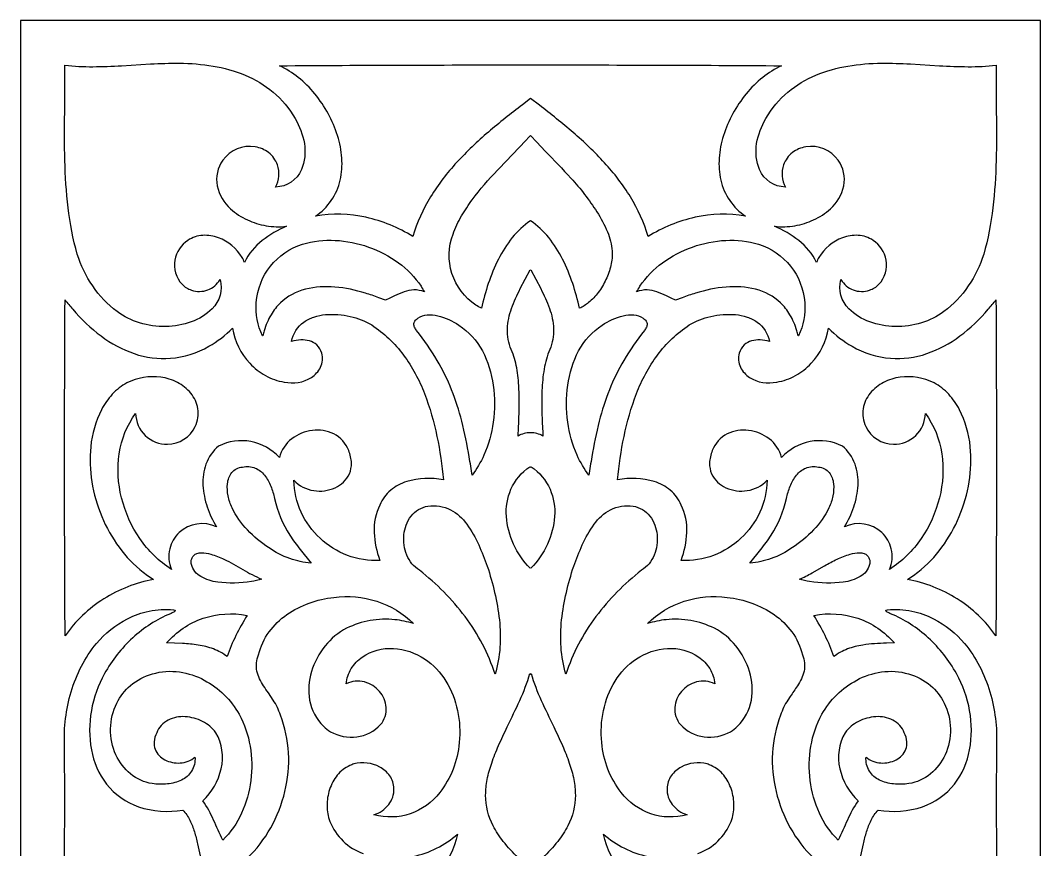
# Model space of a CAD drawing. Extents: x 10.7 to 28.6, y 1.8 to 37.6.
# Drawn here: x 10.74 to 28.63, y 23.03 to 37.56 of the extents above; entities that cross this region are included whole.
import ezdxf

# ---------------------------------------------------------------- set-up
doc = ezdxf.new("R2010")
doc.units = 0
doc.header["$LTSCALE"] = 100
doc.layers.add('LAYER_1', color=1, linetype='CONTINUOUS')

msp = doc.modelspace()

# ---------------------------------------------------------------- linework, layer by layer
at = {"layer": 'LAYER_1', "color": 7}
msp.add_lwpolyline([(10.737172, 19.685039), (10.737172, 1.810754), (19.685039, 1.810754), (28.632907, 1.810754), (28.632907, 19.685039), (28.632907, 37.559325), (19.685039, 37.559325), (10.737172, 37.559325), (10.737172, 19.685039)], close=True, dxfattribs=at)
for points in [[(11.518057, 36.773919, 0.029637), (12.009996, 36.748264, 0.013755), (12.513295, 36.765453), (13.020884, 36.795778, -0.015466), (13.525694, 36.809533, -0.040293), (14.117891, 36.759139, -0.056766), (14.67757, 36.599808, -0.07594), (15.16849, 36.303491, -0.087055), (15.554409, 35.84214, -0.092847), (15.718057, 35.400222, -0.14204), (15.665726, 34.943456, -0.294779), (15.213833, 34.639185, 0.215495), (15.245387, 35.028415, 0.144015), (15.09179, 35.241958, 0.123801), (14.857926, 35.343069, 0.287593), (14.286921, 35.107041, 0.210195), (14.190856, 34.657992, 0.158394), (14.422467, 34.256941, 0.077834), (14.71943, 34.063518, 0.064207), (15.04732, 33.961425, 0.074671), (15.405872, 33.951046, 0.06465), (14.979362, 33.70045, 0.111083), (14.667784, 33.318191, 0.033657), (14.626098, 33.404604, 0.173713), (14.209388, 33.75093, 0.103962), (13.938911, 33.791797, 0.129181), (13.674737, 33.704317, 0.211154), (13.448831, 33.359723, 0.236528), (13.572664, 32.93429, 0.116792), (13.739724, 32.83166, 0.170667), (14.022341, 32.835112, 0.170667), (14.23951, 33.016006, -0.273168), (14.09844, 32.505167, -0.110471), (13.734286, 32.276821, -0.082943), (13.286658, 32.195319, -0.077574), (12.828958, 32.256768, -0.094704), (12.434586, 32.457277, -0.08525), (12.005483, 32.907345, -0.072084), (11.734343, 33.460765, -0.038954), (11.573772, 34.276392, -0.023935), (11.516905, 35.106613, -0.009012), (11.514685, 35.942198, 0.005681), (11.518057, 36.773919)], [(19.685039, 36.778707, -0.001995), (24.090778, 36.764705, 0.062932), (23.75928, 36.559892, 0.051668), (23.467932, 36.271613, 0.096508), (23.069541, 35.540155, 0.058589), (22.994425, 35.144724, 0.073788), (23.023312, 34.761324, 0.19002), (23.456953, 34.126112, 0.101782), (22.571016, 34.108472, 0.085214), (21.749456, 33.771131, 0.065052), (21.438693, 34.465175, 0.048137), (20.983109, 35.065866, 0.030177), (20.43364, 35.5942, 0.014067), (19.84122, 36.071171), (19.685123, 36.191016), (19.541852, 36.081141, 0.013848), (18.945906, 35.602343, 0.030109), (18.392538, 35.071969, 0.048248), (17.93352, 34.468678, 0.065368), (17.620622, 33.771131, 0.085214), (16.799063, 34.108472, 0.101782), (15.913126, 34.126112, 0.19002), (16.346767, 34.761324, 0.073788), (16.375654, 35.144724, 0.058589), (16.300538, 35.540155, 0.096508), (15.902147, 36.271613, 0.051668), (15.610799, 36.559892, 0.062932), (15.279301, 36.764705, -0.001995), (19.685039, 36.778707)], [(27.852022, 36.773919, 0.005681), (27.855394, 35.942198, -0.009012), (27.853174, 35.106613, -0.023935), (27.796306, 34.276392, -0.038954), (27.635736, 33.460765, -0.072084), (27.364596, 32.907345, -0.08525), (26.935493, 32.457277, -0.094704), (26.54112, 32.256768, -0.077574), (26.08342, 32.195319, -0.082943), (25.635793, 32.276821, -0.110471), (25.271639, 32.505167, -0.273168), (25.130569, 33.016006, 0.170667), (25.347738, 32.835112, 0.170667), (25.630355, 32.83166, 0.116792), (25.797415, 32.93429, 0.236528), (25.921247, 33.359723, 0.211154), (25.695342, 33.704317, 0.129181), (25.431167, 33.791797, 0.103962), (25.160691, 33.75093, 0.173713), (24.743981, 33.404604, 0.033657), (24.702295, 33.318191, 0.111083), (24.390717, 33.70045, 0.06465), (23.964207, 33.951046, 0.074671), (24.322759, 33.961425, 0.064207), (24.650649, 34.063518, 0.077834), (24.947611, 34.256941, 0.158394), (25.179222, 34.657992, 0.210195), (25.083157, 35.107041, 0.287593), (24.512152, 35.343069, 0.123801), (24.278289, 35.241958, 0.144015), (24.124692, 35.028415, 0.215495), (24.156245, 34.639185, -0.294779), (23.704353, 34.943456, -0.14204), (23.652021, 35.400222, -0.092847), (23.81567, 35.84214, -0.087055), (24.201589, 36.303491, -0.07594), (24.692508, 36.599808, -0.056766), (25.252187, 36.759139, -0.040293), (25.844385, 36.809533, -0.015466), (26.349194, 36.795778), (26.856783, 36.765453, 0.013755), (27.360082, 36.748264, 0.029637), (27.852022, 36.773919)], [(19.685043, 35.543621), (19.794929, 35.425358), (19.943406, 35.268587, -0.005762), (20.39495, 34.793988, -0.041594), (20.850421, 34.204308, -0.043445), (21.034382, 33.855518, -0.082981), (21.118774, 33.515333, -0.068316), (21.095363, 33.265557, -0.053848), (21.009128, 33.016486, -0.051631), (20.874151, 32.791519, -0.062025), (20.704516, 32.614056, -0.060578), (20.543879, 32.513665, 0.027346), (20.425048, 32.947343, 0.03695), (20.247931, 33.373047, 0.052738), (20.004078, 33.752406, 0.074959), (19.685039, 34.047048, 0.074959), (19.366001, 33.752406, 0.052738), (19.122148, 33.373047, 0.03695), (18.94503, 32.947343, 0.027346), (18.826199, 32.513665, -0.038575), (18.725297, 32.570343, -0.168899), (18.307808, 33.124596, -0.174723), (18.326208, 33.812851, -0.046836), (18.475235, 34.131852, -0.027617), (18.66376, 34.417478, -0.030551), (19.10524, 34.93446, 0.001941), (19.574921, 35.425112), (19.685043, 35.543621)], [(14.991761, 32.032915, -0.05071), (14.985422, 32.031165, -0.136288), (14.874924, 32.612533, -0.309353), (15.687821, 33.637329, -0.087162), (16.258469, 33.704298, -0.072383), (16.843407, 33.587574, -0.073556), (17.36974, 33.311192, -0.090603), (17.76457, 32.899191, -0.019596), (17.822845, 32.800753, 0.109602), (17.640922, 32.835495, 0.075712), (17.468046, 32.801541, 0.029699), (17.301626, 32.73058), (17.220027, 32.691124), (17.139071, 32.654299), (17.022508, 32.699357, 0.015099), (16.790096, 32.778967, 0.053915), (16.255416, 32.88539, 0.083961), (15.736156, 32.847845, 0.128492), (15.299735, 32.610876, 0.069401), (15.133658, 32.400276, 0.061634), (15.013571, 32.119024, 0.019641), (14.991761, 32.032915)], [(24.378318, 32.032915, 0.019641), (24.356508, 32.119024, 0.061634), (24.236421, 32.400276, 0.069401), (24.070343, 32.610876, 0.128492), (23.633922, 32.847845, 0.083961), (23.114663, 32.88539, 0.053915), (22.579983, 32.778967, 0.015099), (22.347571, 32.699357), (22.231008, 32.654299), (22.150051, 32.691124), (22.068453, 32.73058, 0.029699), (21.902033, 32.801541, 0.075712), (21.729157, 32.835495, 0.109602), (21.547234, 32.800753, -0.019596), (21.605509, 32.899191, -0.090603), (22.000339, 33.311192, -0.073556), (22.526671, 33.587574, -0.072383), (23.11161, 33.704298, -0.087162), (23.682257, 33.637329, -0.309353), (24.495155, 32.612533, -0.136288), (24.384657, 32.031165, -0.05071), (24.378318, 32.032915)], [(19.685039, 33.181461), (19.689404, 33.187256), (19.864165, 32.858168, -0.034688), (20.017505, 32.512759, -0.075567), (20.090051, 32.155458, -0.111963), (20.022432, 31.79069, 0.056968), (19.924095, 31.448681, 0.033411), (19.885432, 31.073392, 0.020143), (19.891543, 30.511693), (19.899753, 30.339333), (19.90278, 30.274667, 0.147151), (19.685039, 30.329645, 0.147151), (19.467298, 30.274667), (19.474396, 30.424005, 0.025088), (19.48258, 31.114637, 0.032777), (19.442599, 31.468052, 0.055446), (19.34851, 31.788685, -0.112203), (19.279978, 32.153976, -0.075823), (19.352239, 32.511798, -0.03481), (19.505676, 32.857706), (19.680675, 33.187256), (19.685039, 33.181461)], [(11.519511, 32.662059, 0.008389), (11.655468, 32.497164, 0.056867), (12.154039, 32.02822, 0.077376), (12.733393, 31.719393, 0.102524), (13.37054, 31.637048, 0.108179), (14.042491, 31.847552, 0.073688), (14.457802, 32.166928, 0.148642), (14.763136, 31.549349, 0.077863), (15.036169, 31.334533, 0.089803), (15.364167, 31.221283, 0.202546), (15.84196, 31.303118, 0.138547), (16.001795, 31.478926, 0.173173), (16.025149, 31.729022, 0.116698), (15.934608, 31.871869, 0.120839), (15.807468, 31.943247, 0.082487), (15.656415, 31.958432, 0.048857), (15.494132, 31.932699, -0.191599), (15.710653, 32.272116, -0.075264), (15.886675, 32.360541, -0.056406), (16.089707, 32.402491, -0.080277), (16.522317, 32.370106, -0.078539), (16.899507, 32.221242, -0.089189), (17.457847, 31.692507, -0.065881), (17.825512, 31.019606, -0.043071), (18.044784, 30.268598, -0.026246), (18.157943, 29.505542, 0.127063), (17.513207, 29.476385, 0.095466), (17.232665, 29.325301, 0.124785), (17.043051, 29.065696, 0.129389), (16.941758, 28.583417, 0.079046), (17.043051, 28.095318, -0.107828), (16.473088, 28.181707, -0.09755), (15.99387, 28.482002, -0.096467), (15.661954, 28.940057, -0.105686), (15.533898, 29.499723, 0.168527), (15.883567, 29.317853, 0.145278), (16.256286, 29.367939, 0.185803), (16.508345, 29.613882, 0.107308), (16.544217, 29.79902, 0.093121), (16.496032, 30.019586, 0.188517), (16.233858, 30.312433, 0.147861), (15.85857, 30.372505, 0.134432), (15.498194, 30.225809, 0.168715), (15.280756, 29.898349, 0.162283), (14.780655, 30.176951, 0.166704), (14.214359, 30.097662, 0.129301), (13.992458, 29.782379, 0.101272), (13.939455, 29.41213, 0.069043), (14.014205, 29.030878, 0.054078), (14.175563, 28.682588, 0.307922), (13.523249, 28.581901, 0.147595), (13.35592, 28.297761, 0.15852), (13.38704, 27.938195, -0.102087), (12.833572, 28.476334, -0.089679), (12.511651, 29.192146, -0.0985), (12.470423, 29.96415, -0.12306), (12.759035, 30.670869, 0.199588), (12.926751, 30.28514, 0.199588), (13.318093, 30.130978, 0.286865), (13.8047, 30.442629, 0.15532), (13.851023, 30.754267, 0.129079), (13.725667, 31.024341, 0.104246), (13.490637, 31.214607, 0.085254), (13.20029, 31.305218, 0.154198), (12.606847, 31.205781, 0.084021), (12.34958, 31.006968, 0.066151), (12.159704, 30.736597, 0.094957), (11.970402, 30.087807, 0.065212), (11.990606, 29.470806, 0.058648), (12.162851, 28.867, 0.059929), (12.468306, 28.323966, 0.069212), (12.888137, 27.889281), (12.966934, 27.831166, 0.016002), (13.073765, 27.76119, 0.094102), (12.200194, 27.419727, 0.100467), (11.520481, 26.773839, -0.002718), (11.519511, 32.662059)], [(27.850567, 32.662059, -0.002718), (27.849597, 26.773839, 0.100467), (27.169884, 27.419727, 0.094102), (26.296314, 27.76119, 0.016002), (26.403145, 27.831166), (26.481941, 27.889281, 0.069212), (26.901773, 28.323966, 0.059929), (27.207227, 28.867, 0.058648), (27.379473, 29.470806, 0.065212), (27.399677, 30.087807, 0.094957), (27.210375, 30.736597, 0.066151), (27.020499, 31.006968, 0.084021), (26.763232, 31.205781, 0.154198), (26.169789, 31.305218, 0.085254), (25.879442, 31.214607, 0.104246), (25.644412, 31.024341, 0.129079), (25.519055, 30.754267, 0.15532), (25.565378, 30.442629, 0.286865), (26.051985, 30.130978, 0.199588), (26.443328, 30.28514, 0.199588), (26.611044, 30.670869, -0.12306), (26.899656, 29.96415, -0.0985), (26.858428, 29.192146, -0.089679), (26.536506, 28.476334, -0.102087), (25.983039, 27.938195, 0.15852), (26.014159, 28.297761, 0.147595), (25.846829, 28.581901, 0.307922), (25.194516, 28.682588, 0.054078), (25.355874, 29.030878, 0.069043), (25.430624, 29.41213, 0.101272), (25.377621, 29.782379, 0.129301), (25.15572, 30.097662, 0.166704), (24.589424, 30.176951, 0.162283), (24.089323, 29.898349, 0.168715), (23.871885, 30.225809, 0.134432), (23.511509, 30.372505, 0.147861), (23.136221, 30.312433, 0.188517), (22.874047, 30.019586, 0.093121), (22.825862, 29.79902, 0.107308), (22.861734, 29.613882, 0.185803), (23.113792, 29.367939, 0.145278), (23.486512, 29.317853, 0.168527), (23.836181, 29.499723, -0.105686), (23.708125, 28.940057, -0.096467), (23.376209, 28.482002, -0.09755), (22.896991, 28.181707, -0.107828), (22.327027, 28.095318, 0.079046), (22.428321, 28.583417, 0.129389), (22.327027, 29.065696, 0.124785), (22.137413, 29.325301, 0.095466), (21.856872, 29.476385, 0.127063), (21.212136, 29.505542, -0.026246), (21.325295, 30.268598, -0.043071), (21.544566, 31.019606, -0.065881), (21.912232, 31.692507, -0.089189), (22.470572, 32.221242, -0.078539), (22.847761, 32.370106, -0.080277), (23.280372, 32.402491, -0.056406), (23.483404, 32.360541, -0.075264), (23.659425, 32.272116, -0.191599), (23.875946, 31.932699, 0.048857), (23.713664, 31.958432, 0.082487), (23.56261, 31.943247, 0.120839), (23.435471, 31.871869, 0.116698), (23.34493, 31.729022, 0.173173), (23.368283, 31.478926, 0.138547), (23.528119, 31.303118, 0.202546), (24.005912, 31.221283, 0.089803), (24.33391, 31.334533, 0.077863), (24.606943, 31.549349, 0.148642), (24.912277, 32.166928, 0.073688), (25.327587, 31.847552, 0.108179), (25.999538, 31.637048, 0.102524), (26.636686, 31.719393, 0.077376), (27.21604, 32.02822, 0.056867), (27.71461, 32.497164, 0.008389), (27.850567, 32.662059)], [(17.710908, 32.342201, -0.126965), (17.873866, 32.397782, -0.079923), (18.060061, 32.38213, -0.082444), (18.429662, 32.218206, -0.128039), (18.840369, 31.767035, -0.089096), (19.030836, 31.164298, -0.068283), (19.030414, 30.519099, -0.072516), (18.868456, 29.94054, -0.05238), (18.659378, 29.586043, 0.008185), (18.609969, 29.908795, 0.020597), (18.479957, 30.534782, 0.03299), (18.302057, 31.084478, 0.037942), (18.047453, 31.600321, 0.032262), (17.687333, 32.124747, -0.05617), (17.65224, 32.18015, -0.110741), (17.638882, 32.235146, -0.146141), (17.655643, 32.289306, -0.100918), (17.710908, 32.342201)], [(21.65917, 32.342201, -0.100918), (21.714436, 32.289306, -0.146141), (21.731197, 32.235146, -0.110741), (21.717839, 32.18015, -0.05617), (21.682746, 32.124747, 0.032262), (21.322626, 31.600321, 0.037942), (21.068022, 31.084478, 0.03299), (20.890121, 30.534782, 0.020597), (20.76011, 29.908795, 0.008185), (20.710701, 29.586043, -0.05238), (20.501623, 29.94054, -0.072516), (20.339665, 30.519099, -0.068283), (20.339243, 31.164298, -0.089096), (20.529709, 31.767035, -0.128039), (20.940417, 32.218206, -0.082444), (21.310018, 32.38213, -0.079923), (21.496213, 32.397782, -0.126965), (21.65917, 32.342201)], [(14.632868, 29.729588, -0.152853), (14.856831, 29.714244, -0.12798), (15.019119, 29.588271, -0.072202), (15.128789, 29.395407, -0.041722), (15.1949, 29.179391, 0.091598), (15.462912, 28.535861, 0.023642), (15.643068, 28.286943), (15.83505, 28.046339, -0.063007), (15.464555, 28.125634, -0.061936), (15.089435, 28.318527, -0.055941), (14.720322, 28.628815, -0.079965), (14.449831, 29.015634, -0.05996), (14.380511, 29.224973, -0.076346), (14.370576, 29.43812, -0.141649), (14.443179, 29.632913, -0.209043), (14.632868, 29.729588)], [(19.685039, 29.728872), (19.699103, 29.735892, -0.138121), (20.027268, 29.341956, -0.11975), (20.10761, 28.865231, -0.092854), (19.981637, 28.379141, -0.085753), (19.690859, 27.957108), (19.685039, 27.961684), (19.67922, 27.957108, -0.085753), (19.388442, 28.379141, -0.092854), (19.262469, 28.865231, -0.11975), (19.342811, 29.341956, -0.138121), (19.670976, 29.735892), (19.685039, 29.728872)], [(24.737211, 29.729588, -0.209043), (24.9269, 29.632913, -0.141649), (24.999502, 29.43812, -0.076346), (24.989568, 29.224973, -0.05996), (24.920248, 29.015634, -0.079965), (24.649757, 28.628815, -0.055941), (24.280644, 28.318527, -0.061936), (23.905524, 28.125634, -0.063007), (23.535029, 28.046339), (23.72701, 28.286943, 0.023642), (23.907167, 28.535861, 0.091598), (24.175179, 29.179391, -0.041722), (24.24129, 29.395407, -0.072202), (24.35096, 29.588271, -0.12798), (24.513247, 29.714244, -0.152853), (24.737211, 29.729588)], [(17.885403, 29.045813, -0.159035), (18.280922, 28.983619, -0.112881), (18.569056, 28.727931, -0.053454), (18.775901, 28.368222, -0.017176), (18.927553, 27.993964, -0.019166), (19.056117, 27.529825, -0.030649), (19.138444, 27.053411, -0.043715), (19.149393, 26.573723, -0.05667), (19.063823, 26.099764, 0.084491), (18.538262, 27.108634, 0.064673), (17.738464, 27.922192, -0.165706), (17.514965, 28.187708, -0.122751), (17.465682, 28.543106, -0.138476), (17.589525, 28.868952, -0.19389), (17.885403, 29.045813)], [(21.484676, 29.045813, -0.19389), (21.780553, 28.868952, -0.138476), (21.904397, 28.543106, -0.122751), (21.855114, 28.187708, -0.165706), (21.631614, 27.922192, 0.064673), (20.831816, 27.108634, 0.084491), (20.306256, 26.099764, -0.05667), (20.220685, 26.573723, -0.043715), (20.231635, 27.053411, -0.030649), (20.313962, 27.529825, -0.019166), (20.442526, 27.993964, -0.017176), (20.594178, 28.368222, -0.053454), (20.801022, 28.727931, -0.112881), (21.089156, 28.983619, -0.159035), (21.484676, 29.045813)], [(14.789359, 27.724821, -0.077873), (14.19748, 27.713793, -0.09509), (13.904468, 27.810323, -0.200523), (13.736569, 28.021851, -0.125238), (13.735252, 28.098196, -0.114014), (13.77734, 28.179155, -0.140936), (13.833848, 28.216962, -0.079074), (13.910036, 28.228838, -0.068695), (14.079976, 28.203096, -0.043033), (14.308432, 28.115886, -0.017122), (14.63711, 27.936493, 0.027774), (14.967481, 27.76507, -0.018502), (14.789359, 27.724821)], [(24.58072, 27.724821, -0.018502), (24.402598, 27.76507, 0.026338), (24.624061, 27.874785), (24.841689, 27.999087, -0.018992), (25.061647, 28.115886, -0.043033), (25.290102, 28.203096, -0.068695), (25.460043, 28.228838, -0.079074), (25.536231, 28.216962, -0.140936), (25.592739, 28.179155, -0.114014), (25.634827, 28.098196, -0.125238), (25.63351, 28.021851, -0.200523), (25.465611, 27.810323, -0.09509), (25.172599, 27.713793, -0.077873), (24.58072, 27.724821)], [(14.365662, 26.40819, 0.072904), (14.123159, 26.542247, 0.050916), (13.856832, 26.611746, 0.027868), (13.578685, 26.639236), (13.438929, 26.644275), (13.30072, 26.647268, -0.130044), (13.940998, 27.079989, -0.130044), (14.712155, 27.130214), (14.713369, 27.130275, 0.018889), (14.518238, 26.779234, 0.03972), (14.365662, 26.40819)], [(25.004417, 26.40819, 0.03972), (24.85184, 26.779234, 0.018889), (24.65671, 27.130275), (24.657924, 27.130214, -0.130044), (25.42908, 27.079989, -0.130044), (26.069359, 26.647268), (25.931149, 26.644275, 0.031247), (25.513247, 26.611746, 0.050916), (25.24692, 26.542247, 0.072904), (25.004417, 26.40819)], [(13.047212, 24.182615, -0.133096), (12.670137, 24.351393, -0.114844), (12.41323, 24.685238, -0.225331), (12.430332, 25.595017, -0.104381), (12.666343, 25.902356, -0.107484), (13.052195, 26.105581, -0.106171), (13.528836, 26.139451, -0.088062), (13.96207, 25.995711, -0.141521), (14.575064, 25.397186, -0.083303), (14.766564, 24.838478, -0.073382), (14.779334, 24.236779, -0.077123), (14.617736, 23.664357, -0.093979), (14.286131, 23.19348, -0.004335), (14.126644, 23.543369, 0.044601), (13.939879, 23.878709, 0.144177), (14.259398, 24.44258, 0.193251), (14.165379, 25.074102, 0.123538), (13.932916, 25.270892, 0.103149), (13.627028, 25.35434, 0.133476), (13.33087, 25.297306, 0.18282), (13.127594, 25.072647, 0.094218), (13.082621, 24.916953, 0.110081), (13.100513, 24.783831, 0.18578), (13.272835, 24.598854, 0.137543), (13.54045, 24.544813, 0.163059), (13.799245, 24.648804, -0.157326), (13.740642, 24.398682, -0.139021), (13.564103, 24.244493, -0.087831), (13.317127, 24.175912, -0.064927), (13.047212, 24.182615)], [(26.322866, 24.182615, -0.064927), (26.052952, 24.175912, -0.087831), (25.805976, 24.244493, -0.139021), (25.629437, 24.398682, -0.157326), (25.570834, 24.648804, 0.163059), (25.829629, 24.544813, 0.137543), (26.097243, 24.598854, 0.18578), (26.269566, 24.783831, 0.110081), (26.287458, 24.916953, 0.094218), (26.242485, 25.072647, 0.18282), (26.039209, 25.297306, 0.133476), (25.743051, 25.35434, 0.103149), (25.437163, 25.270892, 0.123538), (25.2047, 25.074102, 0.193251), (25.110681, 24.44258, 0.144177), (25.4302, 23.878709, 0.044601), (25.243435, 23.543369, -0.004335), (25.083948, 23.19348, -0.093979), (24.752343, 23.664357, -0.077123), (24.590745, 24.236779, -0.073382), (24.603515, 24.838478, -0.083303), (24.795015, 25.397186, -0.141521), (25.408008, 25.995711, -0.088062), (25.841243, 26.139451, -0.106171), (26.317884, 26.105581, -0.107484), (26.703735, 25.902356, -0.104381), (26.939747, 25.595017, -0.225331), (26.956849, 24.685238, -0.114844), (26.699942, 24.351393, -0.133096), (26.322866, 24.182615)], [(19.685039, 26.093237), (19.695223, 26.112372, 0.034357), (19.872605, 25.640582, 0.008153), (20.091814, 25.179842, -0.0101), (20.245529, 24.849038, -0.020698), (20.36591, 24.542667, -0.034134), (20.444235, 24.254788, -0.048717), (20.471783, 23.979461, -0.120221), (20.339657, 23.442698, -0.049009), (20.162541, 23.16938, -0.036555), (19.89976, 22.88485, -0.03744), (19.685039, 22.724519, -0.03744), (19.470319, 22.88485, -0.036555), (19.207538, 23.16938, -0.049009), (19.030421, 23.442698, -0.120221), (18.898296, 23.979461, -0.048717), (18.925844, 24.254788, -0.034134), (19.004169, 24.542667, -0.020698), (19.12455, 24.849038, -0.0101), (19.278265, 25.179842, 0.008153), (19.497474, 25.640582, 0.034357), (19.674855, 26.112372), (19.685039, 26.093237)]]:
    msp.add_lwpolyline(points, format="xyb", close=True, dxfattribs=at)
for points in [[(14.715793, 22.87293, 0.073715), (15.128452, 23.409326, 0.068928), (15.37726, 24.044924, 0.07232), (15.440576, 24.72144, 0.082582), (15.296759, 25.380588, 0.079179), (15.171052, 25.646763), (15.086563, 25.771724, -0.010107), (15.003245, 25.89548, -0.086943), (14.886904, 26.152017, -0.160562), (14.915591, 26.441651, -0.099646), (15.100091, 26.842012, -0.082697), (15.411752, 27.14549, -0.127454), (16.235615, 27.44452), (16.235615, 27.44452, -0.115571), (16.987464, 27.378022, -0.117417), (17.632746, 26.986731, 0.053831), (17.306578, 27.055594, 0.140713), (16.459944, 26.906017, 0.105809), (16.082751, 26.595122, 0.096241), (15.843194, 26.145743, 0.120244), (15.810008, 25.646685, 0.150635), (16.051927, 25.186749, 0.072382), (16.176837, 25.090932, 0.158717), (16.638529, 25.002474, 0.182506), (17.056145, 25.218131, 0.199702), (17.154559, 25.519131, 0.157633), (17.034201, 25.797399, 0.150561), (16.774361, 25.963645, 0.188362), (16.454326, 25.928578, -0.122704), (16.541175, 26.197438, -0.100969), (16.734493, 26.399952, -0.171668), (17.280581, 26.551413, -0.12689), (17.827637, 26.369564, -0.110957), (18.202442, 25.978493, -0.08602), (18.405113, 25.461073, -0.076469), (18.435763, 24.90018, -0.067294), (18.326109, 24.434542, -0.07924), (18.093344, 24.029518, -0.309565), (16.937333, 23.637206, 0.16212), (17.197928, 23.815478, 0.170322), (17.290394, 24.093276, 0.147266), (17.216021, 24.31986, 0.116719), (17.041386, 24.472621, 0.194067), (16.587244, 24.526198, 0.029515), (16.516461, 24.49999, 0.118947), (16.295996, 24.329787, 0.091656), (16.160932, 24.079315, 0.080277), (16.115648, 23.794382, 0.090754), (16.164519, 23.520793, 0.213088), (16.751113, 22.955371, 0.135168)], [(22.618965, 22.955371, 0.213088), (23.205559, 23.520793, 0.090754), (23.254431, 23.794382, 0.080277), (23.209146, 24.079315, 0.091656), (23.074083, 24.329787, 0.118947), (22.853618, 24.49999, 0.029515), (22.782835, 24.526198, 0.194067), (22.328692, 24.472621, 0.116719), (22.154058, 24.31986, 0.147266), (22.079685, 24.093276, 0.170322), (22.172151, 23.815478, 0.16212), (22.432746, 23.637206, -0.309565), (21.276735, 24.029518, -0.07924), (21.04397, 24.434542, -0.067294), (20.934316, 24.90018, -0.076469), (20.964966, 25.461073, -0.08602), (21.167636, 25.978493, -0.110957), (21.542442, 26.369564, -0.12689), (22.089498, 26.551413, -0.171668), (22.635586, 26.399952, -0.100969), (22.828904, 26.197438, -0.122704), (22.915752, 25.928578, 0.188362), (22.595718, 25.963645, 0.150561), (22.335878, 25.797399, 0.157633), (22.21552, 25.519131, 0.199702), (22.313934, 25.218131, 0.182506), (22.731549, 25.002474, 0.158717), (23.193242, 25.090932, 0.072382), (23.318151, 25.186749, 0.150635), (23.560071, 25.646685, 0.120244), (23.526884, 26.145743, 0.096241), (23.287327, 26.595122, 0.105809), (22.910135, 26.906017, 0.140713), (22.063501, 27.055594, 0.053831), (21.737333, 26.986731, -0.117417), (22.382614, 27.378022, -0.115571), (23.134463, 27.44452), (23.134463, 27.44452, -0.127454), (23.958327, 27.14549, -0.082697), (24.269988, 26.842012, -0.099646), (24.454487, 26.441651, -0.160562), (24.483175, 26.152017, -0.086943), (24.366833, 25.89548, -0.00549), (24.240686, 25.709592), (24.199027, 25.646763, 0.079179), (24.07332, 25.380588, 0.082582), (23.929503, 24.72144, 0.07232), (23.992818, 24.044924, 0.068928), (24.241626, 23.409326, 0.073715), (24.654285, 22.87293, 0.110785)], [(11.522906, 21.437974, -0.005281), (11.512601, 23.142318, 0.002507), (11.511752, 24.846662, -0.084848), (11.627277, 25.791871, -0.046811), (11.807665, 26.240162, -0.055185), (12.070083, 26.636124), (12.070083, 26.636124, -0.097578), (12.617014, 27.072214, -0.067039), (12.993732, 27.207027, -0.081491), (13.422789, 27.226352), (13.438059, 27.223661, -0.074099), (13.44829, 27.219666, -0.195997), (13.452871, 27.214231, -0.121514), (13.452851, 27.210933, -0.084203), (13.451189, 27.207226, -0.080813), (13.442632, 27.198515, -0.03537), (13.426587, 27.187967, -0.029816), (13.369582, 27.160826, 0.087325), (12.707892, 26.736644, 0.08226), (12.213144, 26.109729, 0.085402), (11.982047, 25.461366, 0.090617), (11.982652, 24.776589, 0.11993), (12.247895, 24.175461, 0.144105), (12.810708, 23.778043, 0.127824), (13.587323, 23.719647, -0.064003), (13.709075, 23.539633, -0.042606), (13.789546, 23.338297, -0.020971), (13.844557, 23.12614), (13.88993, 22.913666, 0.074953)], [(25.480149, 22.913666), (25.525522, 23.12614, -0.020971), (25.580533, 23.338297, -0.042606), (25.661004, 23.539633, -0.064003), (25.782756, 23.719647, 0.127824), (26.559371, 23.778043, 0.144105), (27.122184, 24.175461, 0.11993), (27.387427, 24.776589, 0.090617), (27.388032, 25.461366, 0.085402), (27.156935, 26.109729, 0.08226), (26.662187, 26.736644, 0.087325), (26.000497, 27.160826, -0.029816), (25.943492, 27.187967, -0.03537), (25.927447, 27.198515, -0.080813), (25.918889, 27.207226, -0.084203), (25.917227, 27.210933, -0.121514), (25.917208, 27.214231, -0.195997), (25.921789, 27.219666, -0.074099), (25.93202, 27.223661), (25.947289, 27.226352, -0.081491), (26.376347, 27.207027, -0.067039), (26.753065, 27.072214, -0.097578), (27.299996, 26.636124), (27.299996, 26.636124, -0.055185), (27.562414, 26.240162, -0.046811), (27.742802, 25.791871, -0.084848), (27.858326, 24.846662, 0.002507), (27.857478, 23.142318, -0.005281), (27.847173, 21.437974, 0.076541)], [(17.622562, 22.905725, 0.131689), (18.403811, 23.297258, -0.126405), (18.063098, 22.606346, -0.100233)], [(21.306981, 22.606346, -0.126405), (20.966268, 23.297258, 0.131689), (21.747517, 22.905725, 0.135168)]]:
    msp.add_lwpolyline(points, format="xyb", dxfattribs=at)

doc.saveas('drawing.dxf')
